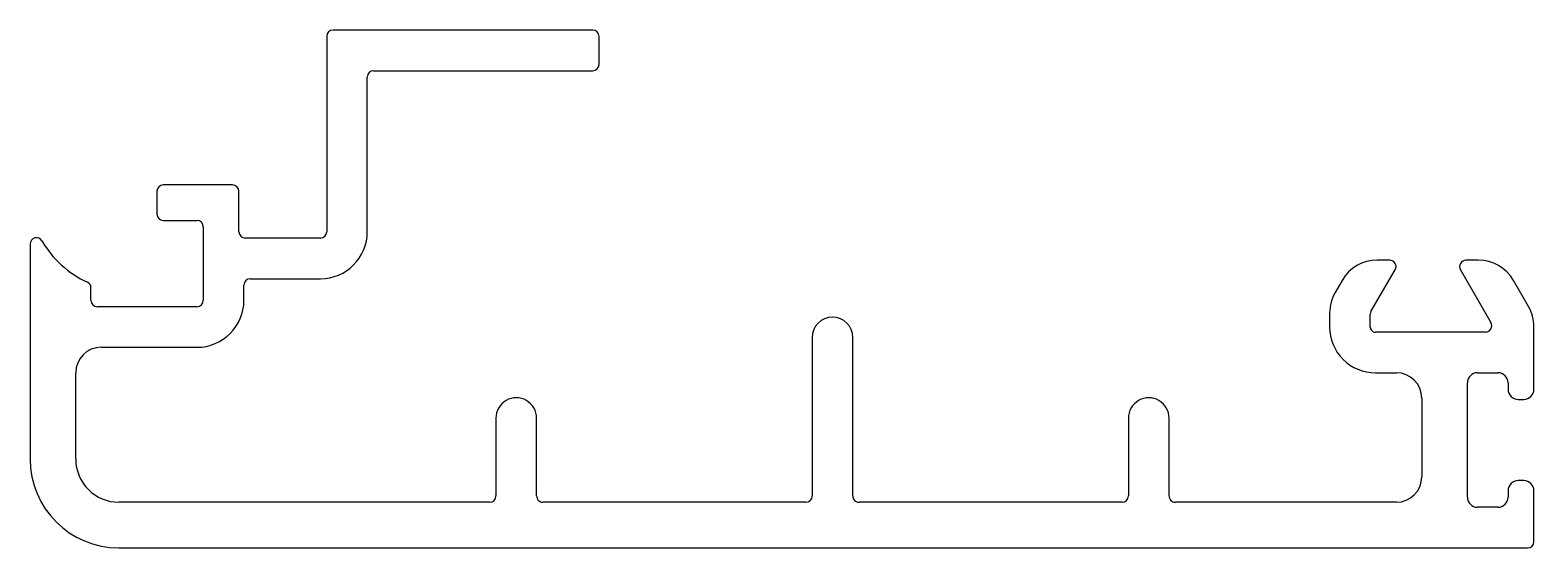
# Model space of a CAD drawing. Header units: inches. Extents: x -28.7 to 30.6, y 0 to 20.4.
import ezdxf

# ---------------------------------------------------------------- set-up
doc = ezdxf.new("R2010")
doc.units = ezdxf.units.IN
doc.header["$MEASUREMENT"] = 0
doc.layers.add('FRAME', color=4, linetype='Continuous')

msp = doc.modelspace()

# ---------------------------------------------------------------- linework, layer by layer
at = {"layer": 'FRAME', "color": 7}
for p, q in [((-6.502, 20.353), (-16.73, 20.353)), ((-16.98, 20.103), (-16.98, 12.409)), ((-6.252, 19.003), (-6.252, 20.103)), ((-15.38, 12.409), (-15.38, 18.503)), ((-15.13, 18.753), (-6.502, 18.753)), ((-20.691, 14.255), (-23.42, 14.255)), ((-23.67, 14.005), (-23.67, 13.105)), ((-20.441, 12.409), (-20.441, 14.005)), ((-23.42, 12.855), (-22.091, 12.855)), ((-21.841, 12.605), (-21.841, 9.709)), ((-28.665, 11.925), (-28.665, 3.457)), ((-17.23, 12.159), (-20.191, 12.159)), ((24.896, 11.291), (24.405, 11.291)), ((28.387, 11.291), (27.897, 11.291)), ((24.158, 9.264), (25.112, 10.916)), ((27.68, 10.916), (28.883, 8.832)), ((-26.265, 9.709), (-26.265, 10.193)), ((-20.241, 9.709), (-20.241, 10.309)), ((-19.991, 10.559), (-17.23, 10.559)), ((23.019, 10.491), (22.745, 10.017)), ((30.364, 9.468), (29.773, 10.491)), ((-22.091, 9.459), (-26.015, 9.459)), ((22.531, 9.217), (22.531, 8.657)), ((24.131, 8.657), (24.131, 9.163)), ((28.667, 8.457), (24.331, 8.457)), ((30.578, 6.207), (30.578, 8.668)), ((-25.865, 7.859), (-22.091, 7.859)), ((2.146, 8.245), (2.145, 2.007)), ((3.745, 2.007), (3.746, 8.245)), ((-26.865, 3.457), (-26.865, 6.859)), ((24.331, 6.857), (25.158, 6.857)), ((28.358, 6.857), (29.158, 6.857)), ((27.958, 1.957), (27.958, 6.457)), ((29.558, 6.457), (29.558, 6.207)), ((26.158, 5.857), (26.158, 2.757)), ((29.958, 5.807), (30.178, 5.807)), ((-10.312, 5.07), (-10.313, 2.007)), ((-8.713, 2.007), (-8.712, 5.07)), ((14.604, 5.07), (14.604, 2.007)), ((16.204, 2.007), (16.204, 5.07)), ((30.178, 2.607), (29.958, 2.607)), ((29.558, 2.207), (29.558, 1.957)), ((30.578, 0.207), (30.578, 2.207)), ((-10.563, 1.757), (-25.165, 1.757)), ((1.895, 1.757), (-8.463, 1.757)), ((14.354, 1.757), (3.995, 1.757)), ((25.158, 1.757), (16.454, 1.757)), ((29.158, 1.557), (28.358, 1.557)), ((-25.165, -0.043), (30.328, -0.043))]:
    msp.add_line(p, q, dxfattribs=at)
for centre, radius, start, end in [((-16.73, 20.103), 0.25, 90, 180), ((-6.502, 20.103), 0.25, 0, 90), ((-6.502, 19.003), 0.25, 270, 0), ((-15.13, 18.503), 0.25, 90, 180), ((-23.42, 14.005), 0.25, 90, 180), ((-20.691, 14.005), 0.25, 0, 90), ((-23.42, 13.105), 0.25, 180, 270), ((-22.091, 12.605), 0.25, 360, 90), ((-28.415, 11.925), 0.25, 30.45031, 180), ((-24.665, 14.13), 4.1, 210.45031, 244.83115), ((-20.191, 12.409), 0.25, 180, 270), ((-17.23, 12.409), 1.85, 270, 360), ((-17.23, 12.409), 0.25, 270, 0), ((24.405, 9.691), 1.6, 90, 150.00001), ((24.896, 11.041), 0.25, 330.00001, 90), ((27.897, 11.041), 0.25, 90, 210), ((28.387, 9.691), 1.6, 30, 90), ((-26.515, 10.193), 0.25, 360, 64.83115), ((-19.991, 10.309), 0.25, 90, 180), ((-26.015, 9.709), 0.25, 180, 270), ((-22.091, 9.709), 1.85, 270, 360), ((-22.091, 9.709), 0.25, 270, 0), ((24.131, 9.217), 1.6, 150.00001, 180), ((2.946, 8.245), 0.8, 359.99523, 179.99523), ((24.334, 9.163), 0.203, 150.00001, 180), ((28.978, 8.668), 1.6, 360, 30), ((24.331, 8.657), 1.8, 179.99996, 270.00004), ((24.331, 8.657), 0.2, 179.99996, 270.00004), ((28.667, 8.707), 0.25, 270, 30), ((-25.865, 6.859), 1, 90, 180), ((25.158, 5.857), 1, 360, 90), ((28.358, 6.457), 0.4, 90, 180), ((29.158, 6.457), 0.4, 360, 90), ((29.958, 6.207), 0.4, 180, 270), ((30.178, 6.207), 0.4, 270, 0), ((-9.512, 5.07), 0.8, 359.99064, 179.99064), ((15.404, 5.07), 0.8, 359.99064, 179.99064), ((-25.165, 3.457), 3.5, 180, 270), ((-25.165, 3.457), 1.7, 180, 270), ((25.158, 2.757), 1, 270, 0), ((29.958, 2.207), 0.4, 90, 180), ((30.178, 2.207), 0.4, 0, 90), ((-10.563, 2.007), 0.25, 270, 359.99064), ((-8.463, 2.007), 0.25, 179.99064, 270), ((1.895, 2.007), 0.25, 270, 359.99523), ((3.995, 2.007), 0.25, 179.99523, 270), ((14.354, 2.007), 0.25, 270, 359.99064), ((16.454, 2.007), 0.25, 179.99064, 270), ((28.358, 1.957), 0.4, 180, 270), ((29.158, 1.957), 0.4, 270, 0), ((30.328, 0.207), 0.25, 270, 0)]:
    msp.add_arc(centre, radius, start, end, dxfattribs=at)

doc.saveas('drawing.dxf')
